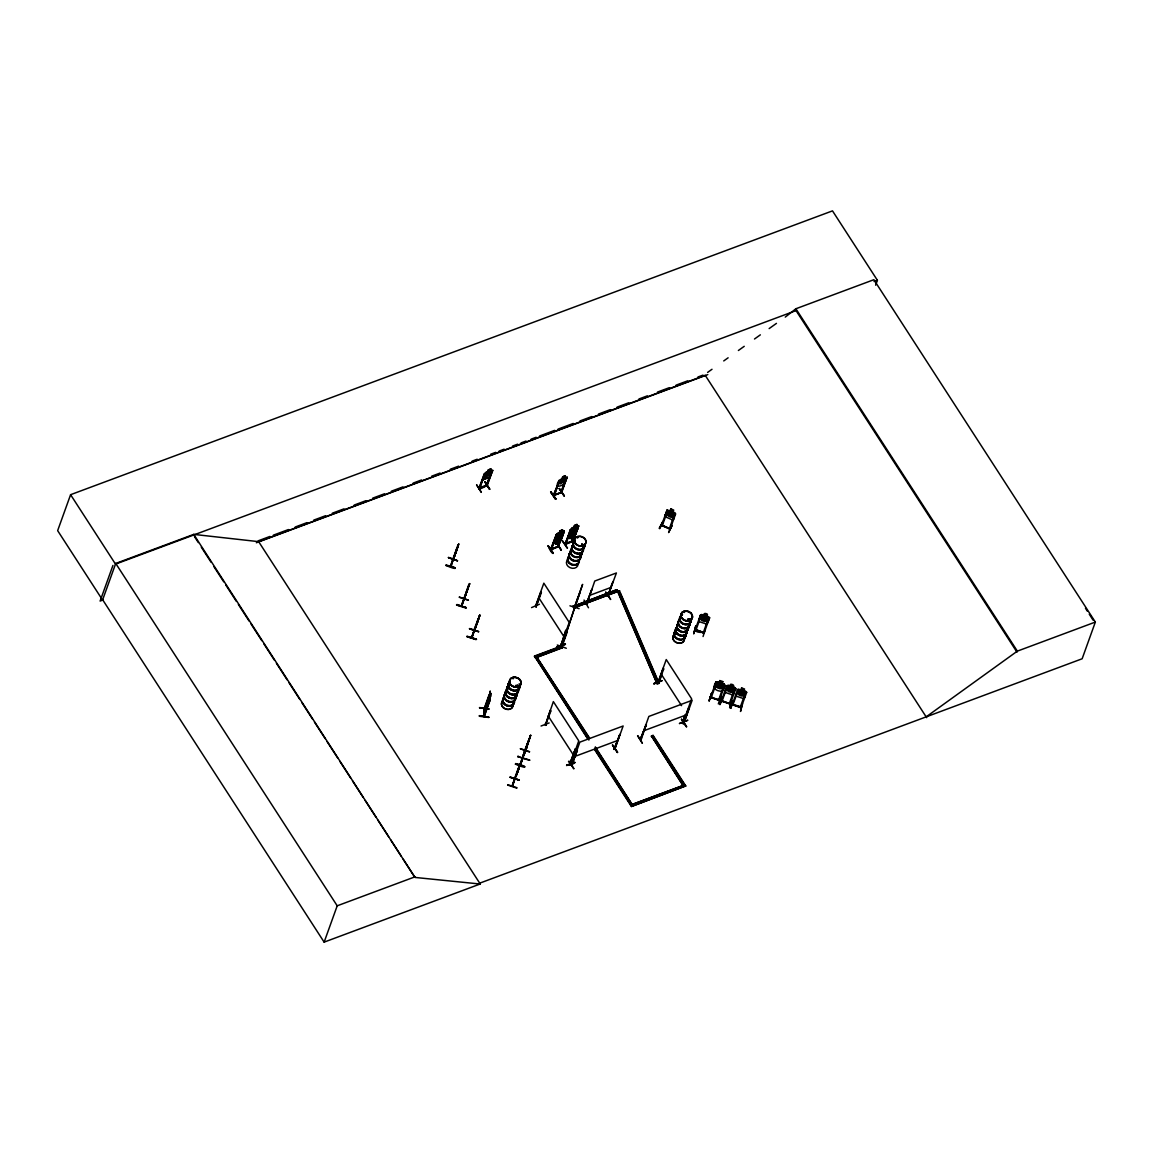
<?xml version="1.0" encoding="UTF-8"?>
<svg xmlns="http://www.w3.org/2000/svg" width="1153" height="1153" viewBox="0 0 1153 1153"><rect width="100%" height="100%" fill="white"/><g stroke="black" fill="none" stroke-linecap="round" stroke-linejoin="round"><path stroke-width="1.5" d="M479.345 716.258L488.757 717.483M484.231 715.638L483.885 716.388L484.246 708.086M489.232 694.322L483.943 709.311M484.447 715.84L483.799 715.754M484.174 708.792L484.606 708.245M489.405 701.355L483.885 716.474L489.881 699.597L490.861 693.4L488.843 697.911L488.685 702.898M488.036 705.679C485.744 710.075 489.463 691.858 487.705 700.606M490.457 696.398L490.501 694.855M530.654 735.398L512.177 786.159L520.594 763.502M514.195 779.587L519.643 764.497M562.174 646.112L562.015 645.449M574.007 608.049L574.857 607.026M452.956 559.969L453.316 558.874M464.183 598.566L461.589 606.276L462.022 605.022M471.952 637.652L479.936 615.025L471.491 637.667L472.254 636.542M471.635 636.96L472.312 636.499M474.186 630.432L473.984 631.167M474.416 630.1L471.836 637.695L472.312 636.615M519.931 765.16L520.565 764.626M520.752 764.108L520.306 765.376L528.795 740.399M522.468 758.717L523.159 756.786M522.165 758.054L522.9 757.204M522.626 758.242L520.349 765.246M525.033 750.589L522.813 757.622M525.609 750.444L524.86 749.969L524.918 751.295M530.625 735.484L525.451 750.934L524.716 750.488M479.446 715.624L488.771 717.152M471.519 637.595L474.171 630.633M473.552 630.965L479.331 616.134M524.413 751.122L530.193 736.291M513.186 678.829L512.552 678.396M578.057 537.298L577.249 537.73M577.754 537.774L577.48 537.269M583.259 545.124L581.89 544.317M683.671 612.229L684.565 612.171M683.916 612.041L684.118 612.546M687.909 619.492L688.413 619.896M688.269 619.219L689.725 619.694M490.126 699.496L489.838 700.952M551.48 548.727L550.529 549.577L558.902 546.133M551.696 549.03L557.793 546.378M557.922 546.205L558.513 545.873M558.715 546.652L550.745 549.866L551.581 549.549M573.257 540.829L565.042 544.173L566.209 543.582M572.392 541.261L573.171 540.498M565.907 544.245L571.124 529.76L570.231 529.789L565.186 544.49L573.07 541.305L578.72 525.826L575.851 534.041M571.355 764.958L577.249 750.344L571.427 765.289L572.32 765.015L571.268 764.987L572.464 764.569M572.32 765.015L571.456 764.497M614.823 749.162L619.838 734.49L614.001 749.421L614.765 749.191M641.486 738.857C640.491 737.675 640.895 740.5 641.27 739.26L640.29 739.318L646.271 724.632L641.27 739.26M683.138 722.902L683.945 722.6L683.152 723.753L688.211 708.965M683.787 723.479L688.845 708.778M684.118 722.859L682.864 723.421L683.844 723.407M480.138 487.95L479.071 488.022M486.191 485.831L489.636 476.247M486.379 485.312L486.97 484.995M487.171 485.788L486.393 486.105L492.1 471.188L486.811 485.557M554.449 494.507L553.584 494.738L554.262 495.026M565.993 478.524L566.728 478.25L560.733 492.936L561.641 492.59L553.354 495.372L559.349 480.686L553.512 495.617L554.305 495.43L553.685 494.738M554.521 494.824L553.642 495.66L561.468 492.345M561.05 492.389L561.655 491.812M458.707 544.187L456.055 551.927M469.185 584.902L469.689 583.605L465.063 596.548L468.176 587.727L467.167 590.783M479.763 615.327L477.515 622.245M479.36 715.84L488.771 717.108M456.429 550.24L457.02 549.159M467.844 588.895L466.893 590.884M458.361 545.167L455.349 553.57M479.014 616.033L479.432 616.322M527.872 743.916L527.685 744.694M527.31 744.737L530.279 736.479M467.296 589.803L466.244 593.06M466.172 593.291L468.954 585.162L467.614 589.284M476.391 624.767L477.962 620.141M524.846 752.361L527.598 744.146M507.666 785.078L516.775 788.119M510.087 777.338L519.326 780.062L510.202 777.021M512.595 786.13L514.786 778.981M574.468 608.193L574.41 607.026M567.319 631.714L561.915 646.819M579.786 593.218L574.367 608.337M569.957 605.815L579.137 608.669M526.633 747.591L525.206 751.569M477.731 620.631L476.607 624.479M445.908 565.46C455.334 565.417 461.085 572.147 445.923 565.388M448.416 557.706L457.51 560.776L448.531 557.389M452.898 558.801L450.434 566.527L456.127 551.638M451.198 565.46L450.794 566.627L457.251 548.626M455.839 551.408L455.939 552.186M456.343 551.062C458.317 545.902 452.898 560.243 454.743 555.847M456.473 550.082L456.905 548.987M466.071 607.559C437.333 599.185 485.341 614.463 456.963 604.489M459.37 597.023L468.449 600.194L459.283 597.297M469.098 584.715L468.997 585.666M466.965 636.6C495.675 644.902 448.085 630.691 476.074 639.656M469.473 628.846L478.682 631.613L469.588 628.529M478.308 619.766C470.539 642.091 480.57 612.574 477.14 622.303M475.411 627.996L479.057 617.403M479.144 616.898L479.792 615.226M515.42 764.165C524.673 764.194 530.726 770.867 515.434 764.136M517.812 756.757L518.057 756.037C519.484 758.299 544.101 763.79 517.841 756.685M518.158 770.723L518.533 769.282L515.967 776.445L518.821 768.244M517.596 772.395L524.889 750.041M520.392 765.261L525.22 750.07M529.876 736.19L530.207 736.926M523.851 755.604L525.782 749.839M529.948 737.055L530.005 737.589M564.768 637.912L577.437 598.753M529.573 751.67L520.435 748.686M695.72 626.18L693.847 633.401M696.109 626.295L693.76 633.617M693.789 633.718L695.663 626.194M696.081 630.129L695.302 629.423L704.108 632.694M698.92 619.593L700.736 614.823M701.831 614.463L700.62 614.852L709.585 617.864L708.778 616.797M695.922 630.187L696.066 630.014M701.024 616.106L700.289 615.572L701.024 616.106L695.821 630.489M707.365 614.405L706.703 616.25L707.985 617.345L706.803 620.645L704.8 621.553L702.004 620.617L701.024 618.7L702.206 615.399L703.863 615.14M706.847 616.149C709.628 614.232 703.099 611.522 703.921 615.313M698.934 619.507L699.208 621.654L706.241 623.946M708.302 618.541L709.21 618.57L708.302 618.541L703.2 633.026C706.616 631.181 697.579 634.107 694.956 630.215L700.649 614.765M703.056 636.528L705.377 629.134M709.095 700.822L711.444 693.501M709.138 700.923L711.603 693.27L709.225 700.606M722.83 681.582L719.847 680.587L719.256 682.518L717.555 682.605L716.359 685.905L717.353 687.822L720.135 688.773L722.138 687.851L723.335 684.551L722.052 683.455L722.715 681.61L722.167 683.441L724.127 684.003C726.26 685.977 723.536 689.869 721.562 691.223C715.307 691.209 711.848 687.332 716.085 682.028M724.127 684.003L715.97 682.057L719.213 682.345L719.847 680.587M716.46 683.052L715.638 682.778L716.46 683.052L711.199 697.68L710.45 697.522L715.999 681.971M718.65 699.323C718.636 702.22 719.919 697.594 718.55 700.246L723.738 685.502L724.56 685.776L723.652 685.761M718.333 703.935L720.769 696.369M719.904 704.497L722.427 696.945L720.106 704.267M720.02 704.584L722.484 696.931M725.136 690.46L725.424 692.535L732.443 694.884L734.13 693.4M722.167 701.37C721.893 698.271 720.784 703.186 722.326 700.534M725.424 692.535L725.266 690.402M727.255 686.972L726.52 686.439L727.255 686.972L721.965 701.384M730.8 684.334L730.137 686.179L728.437 686.266L727.24 689.566L728.235 691.483L731.016 692.434L733.02 691.512L734.216 688.211L732.933 687.116C735.974 684.81 729.301 682.749 730.094 686.006C722.427 683.585 740.471 689.451 733.049 687.102M730.267 704.094L729.532 702.984L730.454 703.575M729.546 703.489L729.445 703.229M729.258 703.762L734.605 689.163M730.526 703.272L730.18 704.065L721.259 701.067L726.866 685.631L728.076 685.401M731.492 700.303L729.633 707.812L731.651 700.03M735.427 689.436L734.533 689.422M734.922 687.793L735.845 688.644L730.051 704.108M732.818 700.707L731.002 707.942M732.76 700.721L730.786 708.158L733.236 700.808M736.018 694.12L736.306 696.196L743.325 698.545L744.982 697.133M732.919 705.016L733.164 704.123M738.208 690.373L737.387 690.099L738.208 690.373L732.832 705.045L732.314 703.921L733.049 705.031M741.581 687.981L744.564 688.99L743.8 690.777L745.083 691.872L743.901 695.173L741.898 696.081L739.102 695.144L738.122 693.227L739.318 689.926C743.253 689.941 736.637 688.427 745.861 691.411L746.697 692.391L741.048 707.726L732.141 704.728L737.747 689.292L738.958 689.062M743.93 690.762L746.712 692.304M745.4 693.083L746.308 693.097L745.4 693.083L740.14 707.423L741.076 707.798L741.249 706.847L732.241 704.224M742.373 703.964L740.5 711.473L742.532 703.69M557.288 645.017L566.325 648.26M527.353 745.069L527.786 743.743M526.33 748.211L528.506 741.278M515.636 763.545L524.745 766.615M457.842 546.32L458.044 545.657M456.862 549.837L457.986 546.263M478.927 617.374L479.187 616.581L477.947 620.242M477.918 620.977L478.509 619.204M518.576 769.455L519.066 767.639M526.359 748.571L526.863 746.769M528.78 741.134L529.371 739.361M525.955 749.839L526.431 748.441M477.342 622.231L478.236 619.622M455.608 552.777L456.429 550.24M527.526 744.074L528.823 740.298M466.057 607.588L456.862 604.777M457.078 548.612L456.17 551.206M528.996 739.923L528.362 742.402M526.561 747.807L526.099 748.729M875.631 285.195L877.404 280.294L832.495 210.869L70.592 494.695L57.65 530.639L102.559 600.05L115.732 563.442L193.733 534.387L414.965 877.433L480.124 884.02L479.605 883.212L1082.148 658.767L1095.35 622.072L873.873 279.703L795.887 308.759L785.251 317.104M112.936 565.417L100.109 601.059L102.848 600.036M193.733 534.387L258.647 541.651L705.204 375.301L926.681 717.67M476.564 484.952L481.349 492.36L476.65 484.721M452.538 559.998L457.957 544.893M452.855 560.113L458.865 543.885M490.356 470.77L490.933 468.925L488.267 469.92L487.633 471.678L484.75 473.306L479.043 488.8L485.038 474.128L484.145 474.142L478.884 488.555L487.215 485.355M483.093 478.135L485.874 472.442M484.88 473.869L479.792 488.209M487.748 471.793L488.339 469.934L490.991 468.997L490.169 474.258L485.845 477.097L485.024 476.175L487.633 471.678M457.51 560.776L448.459 557.562M487.056 485.917L492.735 470.323L490.184 470.784M491.077 475.151L489.492 477.212L483.28 479.59L489.535 477.256L492.792 470.41L485.889 472.485M102.66 599.762L324.137 942.131L337.209 905.811L415.195 876.756M489.463 489.333L484.808 481.68L489.895 489.146M468.781 584.614L461.258 606.247L469.588 583.577L461.719 606.233M554.204 494.997L558.773 482.285M554.406 495.358L559.508 480.945M562.736 476.737L559.493 482.992L560.315 483.914L564.639 481.075L565.835 477.774L564.711 477.673C568.083 473.278 558.758 478.841 565.345 475.915M559.335 488.497L564.062 496.064M555.905 498.874L550.658 491.927L555.386 499.307M564.653 477.601L565.301 475.829M564.105 483.064L560.934 492.907M561.425 492.317L566.57 477.991M561.626 492.677L567.103 477.198M489.967 693.313L484.419 708.778L484.26 716.503L489.838 700.88M490.76 693.385L490.097 695.302C490.4 680.558 490.097 709.196 489.982 695.908L488.728 701.601L489.91 698.3M490.674 695.807L490.155 697.738M548.251 545.758C550.586 553.959 557.85 557.865 548.208 545.787M550.889 549.808L556.51 534.891L551.48 549.621M550.788 549.808L556.467 534.329L559.32 532.686L559.882 530.884L562.578 529.933L559.94 530.971M556.121 542.04L555.328 543.812L557.951 542.775L560.055 539.863L561.237 536.563L560.43 535.669L562.52 531.879L560.127 534.574L561.338 536.015L558.859 538.754L559.825 540.036L558.196 539.359L555.386 541.809L557.778 539.172L556.553 537.788L559.032 534.992C556.582 530.784 561.525 537.442 561.597 532.297L559.162 533.349L554.968 541.896L556.063 541.953L555.386 543.899L558.009 542.847M562.405 529.948L561.77 531.706L564.336 531.274L561.425 539.417L558.643 541.088M562.52 529.847L561.742 535.165L558.729 540.382L556.279 541.362L557.476 538.062L559.926 537.082L557.461 538.062L556.654 537.183L559.248 532.657M541.42 592.483L536.015 607.04L540.988 591.82L535.814 606.132M558.052 547.012L557.966 546.09M557.821 547.012L560.041 540.339M535.525 606.305C536.592 607.026 536.664 605.195 535.54 606.392M564.293 531.202L557.951 546.998L563.817 532.311L563.082 532.6M558.355 546.436L563.644 532.066M556.611 542.703L561.252 549.88M565.215 544.432L570.908 528.939L573.69 527.281L571.095 531.792L571.902 532.686L574.353 531.72L577.365 526.474L576.269 526.417L576.961 524.471L574.381 525.595L573.805 527.382M570.951 529.515L565.157 543.683L572.234 541.002M569.813 538.523L570.591 533.205L573.589 527.973L576.053 527.007L574.857 530.308L572.407 531.274L574.871 530.294L575.678 531.187L574.482 534.488L572.436 537.471L569.813 538.523L570.562 536.664M576.212 526.33L576.846 524.557M573.084 540.541L572.45 541.607M574.482 534.963L572.479 541.636M572.349 541.593L578.244 526.935L577.523 527.224M572.796 541.06L578.071 526.676M587.771 739.001L534.545 656.043L561.612 645.954L562.376 647.827L536.909 657.325L589.342 738.424M535.309 657.916L562.549 647.381M536.894 657.325L589.514 737.963M557.173 646.804C564.235 646.689 571.585 640.564 557.187 646.862M573.891 607.876L619.492 590.797L573.891 607.876L572.969 606.435L616.855 589.702L657.109 683.815L658.824 683.484L658.349 681.956M565.647 630.504L560.963 645.622L566.368 631.066L565.647 630.504L566.368 631.066M565.936 630.403L561.151 645.104M561.266 645.478L561.021 644.224M561.54 646.53L561.972 645.464L561.785 646.199M561.597 646.718L582.611 584.369L574.079 608.15M522.05 758.746L530.683 735.153M512.638 786.144L512.941 784.919M525.97 749.781L524.154 754.552M584.038 600.05L588.491 607.79M586.834 603.221L586.43 604.186L591.82 589.37L586.228 603.898L586.863 603.206M545.571 724.805L550.932 710.897M544.98 724.646L545.801 725.352L545.643 724.142M549.145 722.945L541.06 726.015M605.656 592.253L610.672 599.517L605.873 592.138M612.185 583.13L607.818 596.274L616.408 572.969L594.761 581.026L586.863 604.042M613.108 581.443L607.804 596.245M607.732 596.216L607.775 595.38M572.969 606.435L616.855 589.702M657.109 683.815L617.777 591.143M566.671 765.232C573.632 765.102 581.198 759.005 566.699 765.275M568.501 761.657L569.049 761.182L573.848 768.532M575.448 748.816L569.971 763.344L575.448 748.816L570.778 763.891M572.075 764.713L577.249 750.344M662.744 521.502L659.242 528.449L663.134 521.646M670.066 529.198L661.462 525.437L667.097 509.943L674.937 512.71L675.687 513.863L670.023 529.213L670.469 528.478M665.454 514.786L667.097 509.943M661.908 524.601L662.283 525.782M667.573 511.11L662.24 525.739L662.514 524.874M670.916 508.92L670.239 510.765L668.596 510.721L667.4 514.022L668.322 516.083L671.017 517.279L672.963 516.501L674.145 513.2L672.92 511.961L673.712 510.102L670.844 508.819L670.196 510.592M674.563 514.224L669.288 528.881L670.369 528.434M672.069 525.667L668.654 532.311M614.145 749.046L619.838 734.49M614.794 749.234L623.139 726.001L579.844 742.143L571.629 765.261M637.926 735.715L642.351 743.253M682.864 723.464L691.627 698.804L666.247 659.559L657.887 682.778C658.723 684.147 660.107 679.521 661.606 675.009M663.811 668.855L658.219 683.282L657.873 682.59L658.594 682.879M640.592 738.655L646.271 724.632M662.125 680.674L653.938 683.96M651.488 736.003L683.066 785.51L651.488 736.003L653.074 735.412L685.732 785.899L631.44 806.509L594.573 749.522M651.33 736.45L653.074 735.412M630.518 805.082L684.651 784.919M631.44 806.509L685.732 785.899M709.513 617.763L704.051 633.228M709.614 617.777L707.884 622.606L706.227 624.018M679.463 723.479L687.678 720.178M685.286 714.572L682.879 721.346M685.012 715.999L682.807 721.274L683.772 721.187M683.801 723.522L692.16 700.289L648.851 716.431L640.65 739.549M724.848 684.968L719.386 700.447L710.392 697.45M741.019 689.84L741.595 687.894M926.162 716.863L1017.364 651.128L1095.35 622.072M465.063 596.548L465.596 595.481M475.31 627.967L475.699 626.944M516.068 776.473L516.486 775.378M560.877 645.608L569.236 622.433L543.841 583.187L535.453 606.262L536.231 606.766M545.931 724.978L545.167 724.127M569.971 763.344L570.663 763.517M658.651 683.196L658.032 682.1M666.78 510.75L667.457 511.341M659.732 528.665L663.278 521.444M665.612 516.919L665.396 514.685L665.612 516.919L672.401 519.859L674.015 518.533L672.314 519.844M675.355 514.584L674.447 514.469M668.596 532.571L672.069 525.364M512.826 785.625L512.134 785.971L514.656 778.347M583.259 544.735L581.732 544.216L582.452 545.182M582.87 545.124L582.841 544.36M516.544 685.516L517.812 685.213M516.948 685.314L517.293 686.251L516.63 685.848M688.096 619.103L688.182 620.069A5.996 4.814 19.8 0 1 689.148 621.222M685.631 631.195L684.291 631.513M487.416 706.645L488.137 705.593M450.837 566.498L453.129 559.291M574.18 528.996L572.551 528.247L573.473 529.616L570.994 532.355L573.891 529.775L575.765 530.582L573.286 533.378L574.266 534.661L572.637 533.983L569.813 536.491L572.205 533.796L571.225 532.398L572.868 533.205L575.549 530.596L574.554 529.198L576.961 526.503L574.309 528.924M555.328 537.802L556.798 535.597L562.981 533.147L563.111 534.704M562.635 536.03L561.093 538.148L554.924 540.598L554.737 539.157M569.697 532.34L571.239 530.221L577.466 527.843L577.639 529.285L577.322 527.858L571.239 530.221L569.755 532.427M576.932 530.596C576.284 533.003 568.688 537.687 569.207 533.652M575.534 532.772L577.062 530.654M488.281 473.407L486.494 472.629L487.431 474.027L484.937 476.794L487.863 474.214L489.535 475.065L488.526 473.638L490.947 470.972L488.324 473.393M562.736 480.167L565.417 477.789L562.995 480.455L564.004 481.882L562.333 481.017L559.407 483.597L561.9 480.844L560.963 479.446L562.75 480.224M565.417 481.911C562.491 487.07 553.209 488.598 559.291 480.109L567.204 477.14L564.004 484.073M545.83 725.323L545.239 724.286M570.144 762.882L570.605 763.445M682.98 720.683L683.859 721.317M548.093 546.046L553.08 553.354M562.534 540.671L567.117 548.107M567.492 547.92L562.145 540.858M568.89 761.47L573.762 768.82M551.004 491.798L555.861 498.918M555.789 499.119L550.601 491.985M613.843 749.176L614.953 748.657M607.588 595.914L608.337 595.597M581.804 544.202L581.602 545.124M583.144 545.21L581.804 545.196M517.899 686.525L517.884 685.358M574.871 534.992L575.938 534.026L568.054 537.168M704.397 617.835L707.639 617.1L705.016 618.498L706.285 621.208L704.281 618.671L701.067 619.521L703.777 618.066L702.638 615.428L704.541 617.662M719.746 685.041L722.989 684.305L720.351 685.704L721.576 688.471L719.631 685.876L716.402 686.655L719.126 685.271L717.988 682.634L719.919 685.026M730.743 688.73L728.869 686.294L730.008 688.932L727.284 690.316L730.498 689.537L732.458 692.131L731.233 689.364L733.856 687.966L730.815 688.543M741.451 692.333L739.736 689.955L740.889 692.593L738.165 693.976L741.379 693.198L743.339 695.792L742.114 693.025L744.737 691.627L741.739 692.434M670.83 513.272L668.956 510.837L670.095 513.604L667.457 514.872L670.57 514.267L672.43 517.092L671.277 514.152L673.828 512.926L670.844 513.402M487.878 699.943L490.169 698.127M695.216 629.394L695.115 630.273M710.551 696.599L711.56 696.931M710.363 697.118L719.443 699.9M721.245 700.779L730.253 703.82M732.126 704.44L741.048 707.409M707.611 372.405L712.006 369.277M723.738 360.932L728.119 357.805M738.381 350.498L744.233 346.318M754.494 339.011L760.346 334.846M769.137 328.591L776.459 323.373M670.282 528.996L661.563 525.062L670.34 528.708M578.936 556.64L578.114 556.74M517.711 686.266L517.827 685.545M688.168 618.988L689.451 619.132M695.216 629.942L703.95 632.882M703.503 632.132L703.114 632.997M710.464 697.147L719.472 700.188M556.02 542.126L553.613 542.559M556.193 542.659L557.764 542.04L555.977 543.25L556.322 542.587L561.223 550.096M569.87 538.35L572.436 537.471M574.381 525.595L576.961 524.471M576.37 526.316L578.071 525.638L571.888 527.988M556.683 535.136L555.789 535.179M571.124 529.76L570.231 529.789M554.953 540.426L561.007 538.033M561.093 550.183L556.596 542.688M540.988 591.82L541.132 592.584M539.431 604.23L531.547 607.588M565.287 643.806L557.058 647.107L565.215 644.051M661.822 680.587L653.708 683.671L661.793 680.601M577.422 750.603L576.529 750.617M646.444 724.891L645.55 724.906M570.072 762.854L570.476 764.035L578.748 740.86L553.354 701.615L545.455 724.66M679.535 723.536L687.606 720.423M796.031 310.604L115.502 564.12L70.592 494.695M874.075 281.534L877.404 280.294M258.128 540.843L269.917 536.448M273.29 535.194L288.452 529.544M295.197 527.036L306.986 522.64M313.731 520.133L325.535 515.737M332.266 513.229L344.07 508.833M354.173 505.072L365.977 500.676M372.707 498.154L384.511 493.772M391.256 491.25L403.046 486.854M413.163 483.093L421.58 479.951M431.698 476.189L440.115 473.047M450.232 469.285L458.649 466.143M472.139 461.128L477.198 459.24M490.674 454.224L495.732 452.336M499.105 451.082L504.149 449.194M512.581 446.052L517.639 444.179M521.012 442.925L526.056 441.037M531.115 439.149L536.174 437.275M539.546 436.007L554.708 430.357M558.081 429.103L573.243 423.454M579.988 420.946L591.777 416.55M598.522 414.042L610.326 409.646M617.057 407.139L628.861 402.743M638.964 398.981L647.395 395.839M657.498 392.078L669.302 387.682M676.047 385.16L687.837 380.778M697.954 377.002L702.999 375.129M256.355 542.76L707.798 374.595M485.038 474.128L484.145 474.142M479.922 487.834C499.263 479.273 474.589 492.936 479.922 487.661M554.391 494.651L560.877 492.562M589.587 595.409L611.234 587.338M534.387 656.489L561.453 646.401L562.376 647.827M574.655 756.512L617.965 740.385M643.677 730.8L686.986 714.673M632.147 804.477L681.365 786.144M324.137 942.131L480.224 883.976L258.647 541.651M550.716 549.059L556.395 534.329M688.528 619.161L689.35 619.55M688.182 620.069L689.465 620.213L689.191 618.988M657.268 683.369L658.983 683.023L619.492 590.797M681.524 719.501L686.338 726.837M612.502 745.213L617.359 752.549M484.793 481.896L489.593 489.261M559.306 488.713L564.394 495.977L559.277 488.497M517.683 686.467L516.789 686.28M658.161 682.49L663.105 668.293L663.537 668.956M479.533 707.87L488.958 709.138M730.353 703.849L721.346 700.505M740.615 706.674C740.082 708.821 740.053 705.593 741.321 706.948M545.614 724.92L550.212 710.349L550.644 711.012M510.145 777.208L519.254 780.235M507.781 784.703L516.904 787.701M696.167 629.884L703.229 632.42M446.038 565.056L455.147 568.083M469.516 628.716L478.625 631.786M467.095 636.197L476.218 639.238M528.247 742.835L527.858 743.483M520.378 748.874L529.472 751.943M553.656 542.414L561.439 539.33M577.956 525.638L578.777 525.898M564.336 531.274L557.461 533.363M734.951 687.707L735.816 688.73M581.674 545.038L581.746 545.297A5.996 4.814 19.8 0 1 582.726 546.45M569.178 533.781L569.294 535.136M570.706 537.212L574.987 543.164M570.692 537.413L573.69 541.795M570.605 537.5L573.56 541.881M637.566 735.888L642.38 743.238M795.887 308.759L1017.364 651.128M795.512 309.797L1016.989 652.166M616.696 590.149L617.619 591.59M661.073 673.928L681.567 705.636M573.127 605.988L574.064 607.429M652.915 735.859L685.574 786.346M538.667 597.571L564.062 636.816M595.337 746.985L632.089 804.491L595.179 747.432M534.545 656.043L588.909 740.053M594.732 749.075L631.599 806.062M548.179 715.984L573.56 755.229M194.453 536.563L198.359 542.602M201.285 547.127L211.042 562.203M213.968 566.728L223.725 581.818M225.685 584.83L236.408 601.419M238.368 604.446L249.091 621.035M251.051 624.047L261.774 640.636M263.734 643.648L274.472 660.251M276.417 663.263L287.155 679.852M289.1 682.864L299.838 699.453M301.783 702.48L312.521 719.068M314.466 722.081L325.204 738.669M327.149 741.696L337.887 758.285M339.832 761.297L350.57 777.886M352.515 780.898L363.253 797.501M365.198 800.513L375.936 817.102M377.881 820.114L388.619 836.703M390.564 839.73L401.302 856.319M403.247 859.331L413.985 875.92M115.732 563.442L337.209 905.811M1085.449 608.193L1087.351 611.176M1089.254 614.16L1093.073 620.141M620.04 592.887L658.824 683.484M714.284 686.712L714.644 688.831M483.121 478.005L483.28 479.59M554.838 539.114L555.011 540.512M583.058 548.381A5.981 4.799 19.8 0 1 575.938 553.584A5.981 4.799 19.8 0 1 573.243 545.066M583.231 548.136A6.082 4.886 19.8 0 1 575.996 553.426A6.082 4.886 19.8 0 1 573.257 544.778M581.847 551.725A5.967 4.799 19.8 0 1 574.727 556.913A5.967 4.799 19.8 0 1 572.047 548.424M581.934 551.48A5.967 4.799 19.8 0 1 574.828 556.668A5.967 4.799 19.8 0 1 572.133 548.179M584.672 544.173A6.082 4.886 19.8 0 1 577.422 549.448A6.082 4.886 19.8 0 1 574.684 540.815M583.317 547.704A5.996 4.814 19.8 0 1 576.169 552.921A5.996 4.814 19.8 0 1 573.473 544.403M584.499 544.403A5.996 4.814 19.8 0 1 577.365 549.621A5.996 4.814 19.8 0 1 574.67 541.103M583.317 547.934A6.082 4.886 19.8 0 1 576.068 553.209A6.082 4.886 19.8 0 1 573.329 544.576M584.946 545.038A5.981 4.799 19.8 0 1 576.875 548.655A5.981 4.799 19.8 0 1 574.915 540.44M579.21 560.978A5.981 4.799 19.8 0 1 571.139 564.595A5.981 4.799 19.8 0 1 569.178 556.38M579.382 560.747A6.082 4.886 19.8 0 1 571.182 564.437A6.082 4.886 19.8 0 1 569.193 556.077M578.085 564.062A5.967 4.799 19.8 0 1 570.029 567.68A5.967 4.799 19.8 0 1 568.069 559.479M581.732 552.056A5.967 4.799 19.8 0 1 574.612 557.245A5.967 4.799 19.8 0 1 571.931 548.756M580.593 555.472A6.082 4.886 19.8 0 1 573.358 560.762A6.082 4.886 19.8 0 1 570.62 552.114M579.455 560.315A5.996 4.814 19.8 0 1 571.369 563.947A5.996 4.814 19.8 0 1 569.409 555.703M580.435 555.717A5.996 4.814 19.8 0 1 573.286 560.92A5.996 4.814 19.8 0 1 570.591 552.402M580.665 555.27A6.082 4.886 19.8 0 1 574.194 560.776A6.082 4.886 19.8 0 1 569.755 552.835M570.692 551.912A6.082 4.886 19.8 0 1 571.917 551.264M580.665 555.054A5.981 4.799 19.8 0 1 574.28 560.459A5.981 4.799 19.8 0 1 569.913 552.662M689.494 623.139A5.981 4.799 19.8 0 1 682.374 628.342A5.981 4.799 19.8 0 1 679.679 619.838M689.667 622.908A6.082 4.886 19.8 0 1 682.432 628.198A6.082 4.886 19.8 0 1 679.693 619.55M688.11 620.501A6.082 4.886 19.8 0 1 689.062 621.64M678.483 623.168A5.967 4.799 19.8 0 0 681.178 631.657A5.967 4.799 19.8 0 0 688.283 626.468A6.01 4.828 19.8 0 1 681.207 631.556A6.01 4.828 19.8 0 1 678.512 623.024M688.37 626.238A5.967 4.799 19.8 0 1 681.264 631.426A5.967 4.799 19.8 0 1 678.569 622.937M691.094 618.93A6.082 4.886 19.8 0 1 687.433 624.494A6.082 4.886 19.8 0 1 679.982 621.078A6.082 4.886 19.8 0 1 682.345 614.924M689.955 623.773A5.996 4.814 19.8 0 1 681.87 627.405A5.996 4.814 19.8 0 1 679.91 619.161M691.151 620.473A5.996 4.814 19.8 0 1 683.066 624.104A5.996 4.814 19.8 0 1 681.092 615.861M691.166 618.512A5.981 4.799 19.8 0 1 684.796 623.932A5.981 4.799 19.8 0 1 680.429 616.12M681.351 615.212A5.981 4.799 19.8 0 1 682.547 614.563M685.43 634.453A5.981 4.799 19.8 0 1 679.045 639.857A5.981 4.799 19.8 0 1 674.678 632.06M675.6 631.152A5.981 4.799 19.8 0 1 676.811 630.504M685.675 634.006A6.082 4.886 19.8 0 1 678.425 639.295A6.082 4.886 19.8 0 1 675.701 630.648M684.219 637.782A5.967 4.799 19.8 0 1 677.849 643.172A5.967 4.799 19.8 0 1 673.496 635.389M674.419 634.481A5.967 4.799 19.8 0 1 675.629 633.833M684.305 637.537A5.967 4.799 19.8 0 1 680.702 642.999A5.967 4.799 19.8 0 1 673.381 639.641A5.967 4.799 19.8 0 1 675.701 633.602M688.154 626.843A5.967 4.799 19.8 0 1 681.048 632.031A5.967 4.799 19.8 0 1 678.353 623.542M687.029 630.244A6.082 4.886 19.8 0 1 679.78 635.534A6.082 4.886 19.8 0 1 677.056 626.886M685.675 633.79A5.996 4.814 19.8 0 1 678.54 638.993A5.996 4.814 19.8 0 1 675.831 630.475M686.871 630.489A5.996 4.814 19.8 0 1 679.722 635.692A5.996 4.814 19.8 0 1 677.027 627.174M687.102 630.042A6.082 4.886 19.8 0 1 679.852 635.332A6.082 4.886 19.8 0 1 677.128 626.684M687.087 629.826A5.981 4.799 19.8 0 1 679.967 635.029A5.981 4.799 19.8 0 1 677.272 626.511M518.331 690.661A5.996 4.814 19.8 0 1 510.246 694.293A5.996 4.814 19.8 0 1 508.286 686.049M518.288 689.119A6.082 4.886 19.8 0 1 514.613 694.683A6.082 4.886 19.8 0 1 507.161 691.267A6.082 4.886 19.8 0 1 509.54 685.113M515.492 685.79A6.082 4.886 19.8 0 1 516.731 686.712M517.193 693.76A5.967 4.799 19.8 0 1 508.459 697.017A5.967 4.799 19.8 0 1 508.387 688.528A5.967 4.799 19.8 0 0 507.824 696.571A5.967 4.799 19.8 0 0 517.005 695M519.715 685.156A6.082 4.886 19.8 0 1 513.244 690.661A6.082 4.886 19.8 0 1 508.804 682.735M518.36 688.701A5.996 4.814 19.8 0 1 511.975 694.12A5.996 4.814 19.8 0 1 507.594 686.309M516.832 686.323A5.996 4.814 19.8 0 0 515.607 685.401A6.082 4.886 19.8 0 1 516.803 686.511M519.556 685.401A5.996 4.814 19.8 0 1 513.157 690.82A5.996 4.814 19.8 0 1 508.79 683.008M518.36 688.918A6.082 4.886 19.8 0 1 511.889 694.423A6.082 4.886 19.8 0 1 507.45 686.496M508.387 685.559A6.082 4.886 19.8 0 1 509.612 684.911M519.181 683.686A6.082 4.886 19.8 0 1 514.094 690.589A6.082 4.886 19.8 0 1 508.877 682.518M519.787 684.738A5.996 4.814 19.8 0 1 512.653 689.941A5.996 4.814 19.8 0 1 509.957 681.423M514.051 700.678A5.996 4.814 19.8 0 1 506.916 705.881A5.996 4.814 19.8 0 1 504.221 697.363M514.209 700.433A6.082 4.886 19.8 0 1 506.974 705.722A6.082 4.886 19.8 0 1 504.236 697.075M512.912 703.777A5.967 4.799 19.8 0 1 505.807 708.965A5.967 4.799 19.8 0 1 503.112 700.476M516.991 694.337A5.967 4.799 19.8 0 1 508.934 697.954A5.967 4.799 19.8 0 1 506.974 689.753M512.84 703.993A5.967 4.799 19.8 0 1 505.72 709.196A5.967 4.799 19.8 0 1 503.039 700.707M515.722 696.268A6.082 4.886 19.8 0 1 508.473 701.543A6.082 4.886 19.8 0 1 505.735 692.91M514.296 700.001A5.996 4.814 19.8 0 1 507.147 705.218A5.996 4.814 19.8 0 1 504.452 696.7M515.477 696.7A5.996 4.814 19.8 0 1 508.343 701.918A5.996 4.814 19.8 0 1 505.648 693.4M514.296 700.231A6.082 4.886 19.8 0 1 507.046 705.521A6.082 4.886 19.8 0 1 504.308 696.873M515.939 697.334A5.996 4.814 19.8 0 1 507.853 700.966A5.996 4.814 19.8 0 1 505.879 692.722M479.533 707.567L489.016 708.936L479.619 707.683M461.258 606.089L461.704 604.907L461.214 606.06M517.582 771.04L517.697 771.818L517.582 771.04M711.473 696.902L711.084 697.724L711.459 696.873M526.489 747.331L525.682 749.94L526.489 747.331M487.546 472.384L486.35 475.685L488.843 474.748L490.025 471.447L487.546 472.384M488.728 470.15L490.328 469.559L488.728 470.15M562.015 479.201L560.819 482.502L563.313 481.565L564.494 478.264L562.015 479.201M563.197 476.967L564.797 476.376L563.197 476.967M560.344 531.115L561.915 530.495L560.344 531.115M571.902 532.686L570.721 535.986L573.171 535.006L574.353 531.706L571.902 532.686M570.62 537.284L572.205 536.664L570.62 537.284M574.77 525.739L576.356 525.105L574.77 525.739M670.023 511.356L668.841 514.656L671.522 515.852L672.703 512.552L670.023 511.356M671.248 509.511L672.761 510.865L671.248 509.511M612.574 744.997L617.677 752.462L612.531 744.997M703.705 615.904L702.508 619.204L705.305 620.141L706.486 616.841L703.705 615.904M704.944 614.001L706.53 615.198L704.944 614.001M681.596 719.285L686.698 726.75L681.538 719.285M719.054 683.109L717.858 686.41L720.654 687.347L721.836 684.046L719.054 683.109M720.294 681.221L721.864 682.403L720.294 681.221M729.921 686.77L728.739 690.07L731.521 691.007L732.717 687.707L729.921 686.77M731.175 684.882L732.746 686.064L731.175 684.882M740.803 690.431L739.621 693.731L742.402 694.668L743.599 691.368L740.803 690.431M742.042 688.543L743.627 689.725L742.042 688.543M556.784 537.774L559.464 535.165L561.208 535.986L558.441 538.581L556.928 537.687M560.43 535.669L557.98 536.649L560.43 535.684M574.713 762.436L566.57 765.52L574.713 762.464M575.232 542.933A5.967 4.799 19.8 0 0 585.364 544.072A5.967 4.799 19.8 0 0 580.247 536.159A5.967 4.799 19.8 0 0 575.232 542.933M575.116 543.279A5.967 4.799 19.8 0 0 585.234 544.418A5.967 4.799 19.8 0 0 580.118 536.491A5.967 4.799 19.8 0 0 575.116 543.279M681.668 617.705A5.967 4.799 19.8 0 0 691.8 618.844A5.967 4.799 19.8 0 0 686.669 610.931A5.967 4.799 19.8 0 0 681.668 617.705M681.538 618.037A5.967 4.799 19.8 0 0 691.67 619.19A5.967 4.799 19.8 0 0 686.554 611.263A5.967 4.799 19.8 0 0 681.538 618.037M681.596 617.835A6.01 4.828 19.8 0 0 691.786 618.988A6.01 4.828 19.8 0 0 686.626 611.018A6.01 4.828 19.8 0 0 681.596 617.835M510.289 683.931A5.967 4.799 19.8 0 0 520.407 685.069A5.967 4.799 19.8 0 0 515.29 677.142A5.967 4.799 19.8 0 0 510.289 683.931M510.159 684.262A5.967 4.799 19.8 0 0 520.291 685.401A5.967 4.799 19.8 0 0 515.16 677.488A5.967 4.799 19.8 0 0 510.159 684.262M510.202 684.075A6.01 4.828 19.8 0 0 520.392 685.213A6.01 4.828 19.8 0 0 515.232 677.258A6.01 4.828 19.8 0 0 510.202 684.075M508.992 697.796A6.01 4.828 19.8 0 0 517.092 694.149A6.01 4.828 19.8 0 1 508.992 697.781A6.01 4.828 19.8 0 1 507.017 689.537A6.01 4.828 19.8 0 0 508.992 697.781"/></g></svg>
